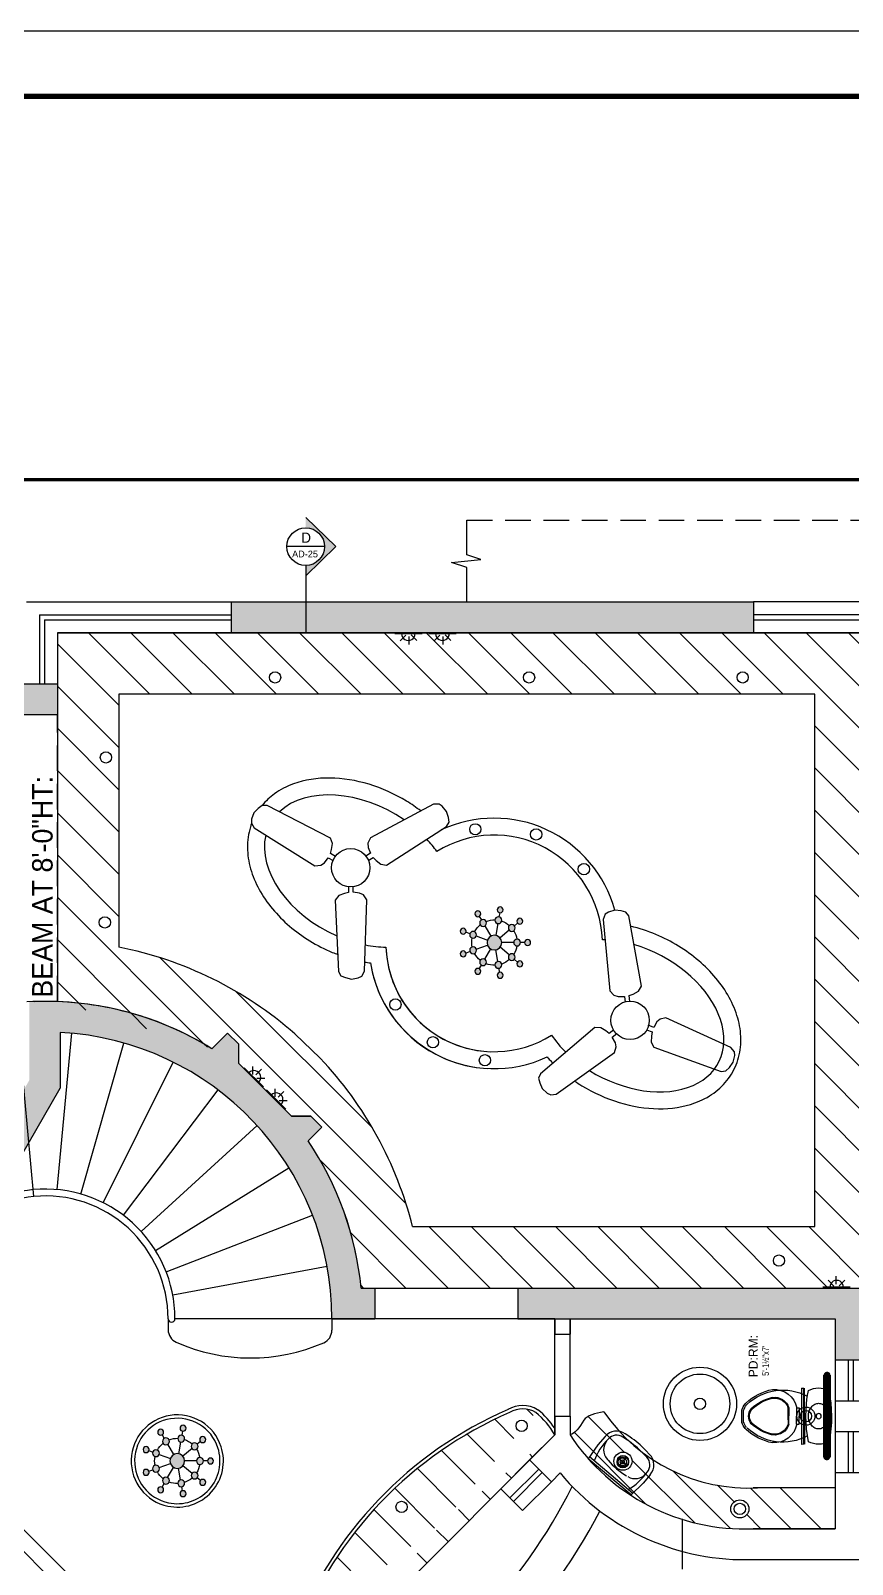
# Model space of a CAD drawing. Extents: x 10753 to 18704, y -5361 to 1140.
# Drawn here: x 13377.5 to 13618.3, y -234.4 to 214.9 of the extents above; entities that cross this region are included whole.
import ezdxf

# ---------------------------------------------------------------- set-up
doc = ezdxf.new("R2010")
doc.units = 0
doc.header["$LTSCALE"] = 30
doc.header["$MEASUREMENT"] = 0
doc.linetypes.add('HIDDEN', pattern=[0.375, 0.25, -0.125])
doc.layers.get('0').update_dxf_attribs({"linetype": 'CONTINUOUS'})
for name, color, linetype in [('ceiling layer', 200, 'CONTINUOUS'), ('CEILING SECTION', 33, 'CONTINUOUS'), ('CHANDLIER', 3, 'CONTINUOUS'), ('DIM', 6, 'CONTINUOUS'), ('DW', 60, 'CONTINUOUS'), ('FALSE CL', 43, 'CONTINUOUS'), ('FANS', 6, 'CONTINUOUS'), ('furniture', 9, 'CONTINUOUS'), ('PL', 7, 'CONTINUOUS'), ('SEAL', 1, 'CONTINUOUS'), ('stairs terrace', 1, 'CONTINUOUS'), ('SWITCHES', 3, 'CONTINUOUS'), ('TEXT', 13, 'CONTINUOUS'), ('WALL', 2, 'CONTINUOUS'), ('Walls Hatch', 51, 'CONTINUOUS'), ('WINDOW', 5, 'CONTINUOUS'), ('WL', 9, 'CONTINUOUS')]:
    doc.layers.add(name, color=color, linetype=linetype)
doc.styles.add('EE', font='eurr____.ttf')
doc.styles.get("Standard").update_dxf_attribs({"font": 'stylu.ttf', "height": 3})
pattern_1 = [(135.000000000001, (-10819.59733276806, 295.7569052799454), (-6.187184335382178, -6.187184335382402), [])]

# ---------------------------------------------------------------- blocks, each defined once
blk = doc.blocks.new('WINDOW')
for p, q in [((12, 0), (0, 0)), ((12, -3.75), (0, -3.75)), ((12, -5.25), (0, -5.25)), ((12, -9), (0, -9))]:
    blk.add_line(p, q)
blk = doc.blocks.new('11PFAN01')
at = {"color": 0, "linetype": 'ByBlock'}
for p, q in [((-4.481663494345867, 16.80307471279405), (-5.459432473202125, 16.36795613306128)), ((-3.50589118340838, 16.81525930567517), (-4.481663494345867, 16.80307471279405)), ((-2.74857700694406, 16.71123515997948), (-3.50589118340838, 16.81525930567517)), ((-5.906935188784871, 15.95989958143241), (-6.122329583642681, 15.11491561895968)), ((-6.122329583642681, 15.11491561895968), (-3.702023772477558, 4.205884119276674)), ((-5.459432473202125, 16.36795613306128), (-5.906935188784871, 15.95989958143241)), ((-2.217777502241119, 16.16244232173199), (-2.74857700694406, 16.71123515997948)), ((1.098067814975534, 5.493669008719336), (-2.217777502241119, 16.16244232173199)), ((0.7202113000347481, 4.681899017899751), (1.098067814975534, 5.493669008719336)), ((-3.702023772477558, 4.205884119276674), (-2.98605704039204, 3.610768940525246)), ((-2.98605704039204, 3.610768940525246), (-2.336207784610451, 3.477913899088662)), ((-2.336207784610451, 3.477913899088662), (-1.353377780378195, 3.607191316026785)), ((-1.353377780378195, 3.607191316026785), (-1.100561393495409, 2.734220903039613)), ((-0.623829549977927, 3.822117025196972), (-0.0532146863190519, 4.128802956438619)), ((-0.3841296766872801, 2.926427646308126), (-0.623829549977927, 3.822117025196972)), ((-0.0532146863190519, 4.128802956438619), (0.7202113000347481, 4.681899017899751)), ((4.180065681090923, 0.2842583404473089), (3.800608206178877, -0.6315361192884552)), ((4.620046149886658, 0.7806167838662077), (4.180065681090923, 0.2842583404473089)), ((5.493414378905869, 1.103104572741129), (4.620046149886658, 0.7806167838662077)), ((16.15106569389854, -2.255364859704286), (5.493414378905869, 1.103104572741129)), ((-5.306690829021989, -1.795879881512805), (-12.88819688670008, -10.00187281774839)), ((-4.414749137471971, -1.717228227027225), (-5.306690829021989, -1.795879881512805)), ((-3.549040904336606, -2.110486748426037), (-4.414749137471971, -1.717228227027225)), ((-2.998135665068616, -2.451310750510828), (-3.549040904336606, -2.110486748426037)), ((-2.342295845696298, -1.795879881512805), (-2.998135665068616, -2.451310750510828)), ((-2.447230425800681, -2.975655196738332), (-1.817624064843014, -2.320224576711224)), ((2.726425522383578, -1.130547764795379), (3.621965215046542, -1.37080627468617)), ((3.800608206178877, -0.6315361192884552), (2.918185458338371, -0.4139963263284018)), ((3.621965215046542, -1.37080627468617), (3.602255590655659, -2.018316208012604)), ((3.602255590655659, -2.018316208012604), (3.694537837437223, -2.96467079087256)), ((16.77514607376145, -2.864393858720291), (16.15106569389854, -2.255364859704286)), ((-1.843857896480528, -3.762172239535961), (-2.447230425800681, -2.975655196738332)), ((-1.633989109494675, -4.391385724391516), (-1.843857896480528, -3.762172239535961)), ((-1.791390606428365, -5.308988692017834), (-1.633989109494675, -4.391385724391516)), ((3.694537837437223, -2.96467079087256), (4.208623014046451, -3.697789127206589)), ((4.208623014046451, -3.697789127206589), (15.10597438894115, -6.160569503983594)), ((16.31538732164154, -5.371438825102075), (16.79272131014045, -4.520302919080222)), ((16.9047820558614, -3.455970854491851), (16.77514607376145, -2.864393858720291)), ((16.79272131014045, -4.520302919080222), (16.9047820558614, -3.455970854491851)), ((-10.02873611025592, -12.8595507592554), (-1.791390606428365, -5.308988692017834)), ((15.10597438894115, -6.160569503983594), (15.84664268062988, -5.975280067718415)), ((15.84664268062988, -5.975280067718415), (16.31538732164154, -5.371438825102075)), ((-12.88819688670008, -10.00187281774839), (-13.09806567368594, -10.73595509226108)), ((-13.09806567368594, -10.73595509226108), (-12.80949613823321, -11.44382048057313)), ((-12.80949613823321, -11.44382048057313), (-12.31105781579464, -12.28277179371387)), ((-12.31105781579464, -12.28277179371387), (-11.44534958265927, -12.91198527856942)), ((-11.44534958265927, -12.91198527856942), (-10.86821088497663, -13.09550572271214)), ((-10.86821088497663, -13.09550572271214), (-10.02873611025592, -12.8595507592554))]:
    blk.add_line(p, q, dxfattribs=at)
blk.add_circle((0, 0), 3, dxfattribs=at)
blk = doc.blocks.new('CHAND')
h = blk.add_hatch(color=256)
h.paths.add_polyline_path([(-0.5173308152807296, 5.792391897291495, 1), (0.5173308152807296, 5.792391897291495, 1)])
h.paths.add_polyline_path([(-0.5961620752623276, 3.955078124999984, 1), (0.5961620752623276, 3.955078124999984, 1)])
h.paths.add_polyline_path([(-1.286692663548819, -1.42e-14, 1), (1.286692663550637, -1.42e-14, 1)])
h = blk.add_hatch(color=256)
h.paths.add_polyline_path([(4.240608557305677, 4.437229625287257, 1), (3.205946926747857, 4.437229625287257, 1)])
h.paths.add_polyline_path([(5.187061633658232, 1.005838297297017, 1), (6.221723264216052, 1.005838297297017, 1)])
h.paths.add_polyline_path([(4.499027716450655, -2.896195948646449, 1), (5.533689347012113, -2.896195948646449, 1)])
h.paths.add_polyline_path([(2.498445522187465, -5.443067922586138, 1), (1.463783891629644, -5.443067922586138, 1)])
h.paths.add_polyline_path([(-3.205946926747857, 4.437229625287257, 1), (-4.240608557307496, 4.437229625287257, 1)])
h.paths.add_polyline_path([(-6.221723264216052, 1.005838297297017, 1), (-5.187061633658232, 1.005838297297017, 1)])
h.paths.add_polyline_path([(-5.533689347008476, -2.896195948644631, 1), (-4.499027716448836, -2.896195948644631, 1)])
h.paths.add_polyline_path([(-2.498445522192923, -5.443067922585684, 1), (-1.463783891633283, -5.443067922585684, 1)])
h = blk.add_hatch(color=256)
h.paths.add_polyline_path([(3.138437289355351, 3.029765619757184, 1), (1.946113138828876, 3.029765619757184, 1)])
h.paths.add_polyline_path([(4.491153676530301, 0.6867921089365013, 1), (3.298829526003828, 0.6867921089365013, 1)])
h.paths.add_polyline_path([(4.021360205464588, -1.977539062500014, 1), (2.829036054939932, -1.977539062500014, 1)])
h.paths.add_polyline_path([(1.948878462437278, -3.716557728694637, 1), (0.7565543119126233, -3.716557728694637, 1)])
h.paths.add_polyline_path([(-0.7565543119162613, -3.716557728694183, 1), (-1.948878462442735, -3.716557728694183, 1)])
h.paths.add_polyline_path([(-2.829036054938113, -1.977539062498195, 1), (-4.021360205462769, -1.977539062498195, 1)])
h.paths.add_polyline_path([(-3.298829526007466, 0.6867921089360465, 1), (-4.491153676532122, 0.6867921089360465, 1)])
h.paths.add_polyline_path([(-1.946113138828876, 3.029765619757641, 1), (-3.138437289353531, 3.029765619757641, 1)])
for p, q in [((-3.390743903856673, 4.040931228988924), (-2.925480809435612, 3.486452264711245)), ((0, 5.275061082013039), (0, 4.551240200262313)), ((0, 3.358916049737203), (0, 1.286692663548804)), ((3.390743903856673, 4.040931228988924), (2.925480809436522, 3.486452264711245)), ((-5.194921051179335, 0.91600474397363), (-4.482096635039851, 0.7903145669006193)), ((-3.307886567499734, 0.5832696509732928), (-1.267144910807472, 0.2234318362434209)), ((-2.159069618748616, 2.573078974804033), (-0.8270701016035673, 0.9856637649136104)), ((2.159069618748616, 2.573078974804033), (0.8270701016035673, 0.9856637649136104)), ((3.307886567499734, 0.5832696509732928), (1.267144910807472, 0.2234318362425114)), ((5.194921051179335, 0.9160047439727208), (4.482096635039851, 0.7903145668997098)), ((-4.568336903538693, -2.637530541006539), (-3.941489632152297, -2.275620100131176)), ((-2.908906628252224, -1.679458024868394), (-1.114308533497023, -0.6433463317744244)), ((-1.148816948751117, -3.156348625777368), (-0.4400748092039068, -1.209095601156164)), ((1.148816948749298, -3.156348625777823), (0.4400748092029973, -1.209095601156164)), ((2.908906628252224, -1.679458024868394), (1.114308533497932, -0.6433463317744244)), ((4.568336903538693, -2.637530541006539), (3.941489632153206, -2.275620100131176)), ((-1.80417714732266, -4.956935972962142), (-1.556615825604239, -4.276766831610998)), ((1.804177147321752, -4.956935972962142), (1.55661582560242, -4.276766831610998))]:
    blk.add_line(p, q)
for centre, radius in [((0, 5.792391897291948), 0.5173308152793599), ((-3.723277742027676, 4.437229625287712), 0.5173308152793599), ((-2.542275214091204, 3.029765619757641), 0.5961620752627184), ((0, 3.955078124999984), 0.5961620752627184), ((2.542275214092114, 3.029765619757184), 0.5961620752627184), ((3.723277742028585, 4.437229625287712), 0.5173308152793599), ((-5.704392448938051, 1.005838297297471), 0.5173308152793599), ((-3.894991601268884, 0.6867921089360465), 0.5961620752627184), ((0, -1.42e-14), 1.286692663548948), ((3.894991601268884, 0.6867921089369561), 0.5961620752627184), ((5.704392448938051, 1.005838297297471), 0.5173308152793599), ((-5.016358531729566, -2.896195948644631), 0.5173308152793599), ((-3.425198130200442, -1.977539062498195), 0.5961620752627184), ((3.425198130203169, -1.977539062500014), 0.5961620752627184), ((5.016358531730475, -2.896195948645996), 0.5173308152793599), ((-1.981114706912194, -5.443067922585229), 0.5173308152793599), ((-1.352716387178587, -3.716557728694183), 0.5961620752627184), ((1.352716387174949, -3.716557728694637), 0.5961620752627184), ((1.981114706909465, -5.443067922586138), 0.5173308152793599)]:
    blk.add_circle(centre, radius)
for start, end in [(98.64458027579464, 121.3554197242262), (58.64458027577378, 81.35541972420532), (178.6445802757696, 201.3554197242487), (138.6445802758025, 161.3554197242349), (18.6445802757651, 41.35541972419743), (338.6445802757514, 1.355419724230355), (218.6445802757082, 241.3554197241817), (298.6445802756996, 321.3554197242918), (258.6445802757597, 281.3554197242403)]:
    blk.add_arc((0, -1.42e-14), 3.955078125, start, end)
blk = doc.blocks.new('3P')
for p, q in [((-0.1333103671328146, -1.986743993371995), (-0.1333103671328146, 1.956917978458989)), ((0, -2), (0, 2)), ((0.1700527357435675, 0.3979438193239844), (1.016641225285724, 1.244532308866139)), ((0.4395183411566708, 0.0484672742336372), (1.611301713248909, 0.0484672742336372)), ((0.2167713315931223, -0.3872502655825869), (1.045347300081189, -1.215826234070659))]:
    blk.add_line(p, q)
blk.add_arc((0, 0), 1, 270, 90)
blk = doc.blocks.new('TL')
for p, q in [((-6, 0), (6, 0)), ((-6, 0), (6, 0)), ((-6, -0.2000000000000028), (6, -0.2000000000000028)), ((-6, -0.3999999999999986), (6, -0.3999999999999986)), ((-6, -0.6000000000000015), (6, -0.6000000000000015)), ((-6, -0.7999999999999972), (6, -0.7999999999999972)), ((-6, -1), (6, -1))]:
    blk.add_line(p, q)
at = {"const_width": 0.5}
for points in [[(-6.24941112041838, -0.4726594863297465, 1), (-5.74941112041838, -0.4726594863297465, 1)], [(5.723158116176237, -0.5078707539353787, 1), (6.223158116176237, -0.5078707539353787, 1)]]:
    blk.add_lwpolyline(points, format="xyb", close=True, dxfattribs=at)
blk = doc.blocks.new('W.C')
for p, q in [((-3.564859804877869, 25.29257667746902), (-3.81841157819872, 25.0587227233716)), ((-3.252034263814948, 24.90252516694932), (-3.454875682471538, 24.71544200367134)), ((1.864933801663028, 25.74492110564211), (-1.790523193634726, 25.75507080449324)), ((1.866322090424546, 26.24491917829255), (-1.789134904873208, 26.25506887714391)), ((3.888924004682394, 25.03732262614381), (3.636674763075461, 25.27258098138373)), ((-2.373447553878122, 10.25662959734632), (-2.375529987019945, 9.506632488370315)), ((-2.375529987019945, 9.506632488370315), (-0.0422056479624189, 9.500153807485047)), ((-2.373447553878122, 10.25662959734632), (-0.0401232148205963, 10.2501509164606)), ((-2.367200254452654, 12.5066209242741), (-0.0338759153955834, 12.50014224338861)), ((-2.36650611007235, 12.75661996059921), (-0.0331817710148243, 12.75014127971372)), ((2.359701825515912, 9.493484699475855), (0.0263774864583866, 9.499963380361349)), ((2.36178425865819, 10.24348180845163), (0.0284599196002091, 10.24996048933712)), ((2.368031558083202, 12.49347313537964), (0.034707219025222, 12.49995181626514)), ((0.0354013634059811, 12.74995085259024), (2.368725702463962, 12.74347217170475)), ((2.36178425865819, 10.24348180845163), (2.359701825515912, 9.493484699475855)), ((-8.227919451544947, 7.963856377995625), (8.272016945924861, 7.918042848876892)), ((-8.225548579404402, 8.817736012981866), (-8.227631012546224, 8.067738904005864)), ((-8.227225307164188, 8.213855414321188), (8.27271109030562, 8.168041885202229)), ((8.274099379066683, 8.668039957852898), (-8.225837018403126, 8.71385348697163)), ((8.272305384923582, 8.021925374887132), (8.274387818065406, 8.771922483863136))]:
    blk.add_line(p, q)
blk.add_circle((0.01041216570502, 3.749985544879336), 0.75)
for centre, radius, start, end in [((7.644638103071883, 14.23436124821114), 15.76604926226675, 136.6414704271274, 168.8921332500181), ((7.644638103071883, 14.23436124821114), 15.26604926226675, 136.6414704271274, 208.0247731162105), ((7.644638103071883, 14.23436124821114), 13.51604926226676, 136.6414704271274, 166.795449204104), ((7.644638103071883, 14.23436124821114), 13.26604926226675, 136.6414704271274, 166.795449204104), ((-0.0212490306248583, 20.87416911875357), 5.66387700028131, 108.1878535494446, 128.72999112106), ((-0.0212490306248583, 20.87416911875357), 5.163877000281309, 108.1878535494446, 128.72999112106), ((-0.0212490306248583, 20.87416911875357), 3.41387700028131, 89.64851403778398, 128.72999112106), ((-0.0212490306248583, 20.87416911875357), 3.16387700028131, 89.64851403778398, 128.72999112106), ((0.0685826192811874, 20.87391969325199), 3.41387700028131, 50.95183612308241, 90.03331320635941), ((0.0685826192811874, 20.87391969325199), 3.16387700028131, 50.95183612308241, 90.03331320635941), ((0.0685826192811874, 20.87391969325199), 5.163877000281309, 50.95183612308241, 71.4939736941559), ((0.0685826192811874, 20.87391969325199), 5.66387700028131, 50.95183612308241, 71.4939736941559), ((-7.634058056342383, 14.27678389606467), 13.26604926226675, 12.88637804003938, 43.04035681699576), ((-7.634058056342383, 14.27678389606467), 13.51604926226676, 12.88637804003938, 43.04035681699576), ((-7.634058056342383, 14.27678389606467), 15.26604926226675, 331.6989642776444, 43.04035681699576), ((-7.634058056342383, 14.27678389606467), 15.76604926226675, 10.78969399412277, 43.04035681699576), ((-1.188969011903736, 16.67003218925288), 6.586733278413027, 174.760036423054, 259.6386446814827), ((-1.188969011903736, 16.67003218925288), 4.336733278413028, 172.1106358948204, 253.2535750648406), ((-1.188969011903736, 16.67003218925288), 4.086733278413028, 171.634583006164, 253.2535750648406), ((1.212938461553221, 16.66336308124369), 6.586733278413027, 280.0431825626607, 4.921790821096099), ((1.212938461553221, 16.66336308124369), 4.086733278413028, 286.4282521792713, 8.04724423792994), ((1.212938461553221, 16.66336308124369), 4.336733278413028, 286.4282521792713, 7.571191349322452), ((-1.864580606735216, 3.755191627733893), 6.375, 151.7684266862159, 207.9134005579164), ((-0.0843385422454048, -30.37488291352384), 37.875, 78.41972734706383, 101.2620998970853), ((-1.320148856400919, 3.753679964947423), 2.419433848962649, 152.4672857507217, 179.8409136220942), ((-0.6792496853558987, 3.419583735600326), 3.14218694505415, 128.5007218761354, 152.4672857506398), ((-0.2636903072834684, 2.897167507302583), 3.809725941887025, 108.1746051192559, 128.500721876172), ((0.0057652739124023, 2.076387799755366), 4.673604196364463, 89.84091362208117, 108.1746051192271), ((0.0057652739105833, 2.076387799760141), 4.673604196359677, 71.50722212486812, 89.8409136220551), ((0.2797745998423124, 2.895658529043203), 3.809725941883159, 51.18110536798778, 71.50722212489696), ((0.6982286176307753, 3.415759045566574), 3.142186945051542, 27.21454149344662, 51.18110536798778), ((1.340973187812778, 3.746291124812614), 2.4194338489601, 359.8409136220681, 27.21454149345821), ((1.885404938144347, 3.744779462025235), 6.375, 331.768426686216, 27.9134005579165), ((0.1051628736549901, 37.87485400328296), 37.875, 258.4197273470638, 281.2620998970853), ((-1.320148856402738, 3.753679964945603), 2.419433848960557, 179.8409136220551, 207.214541493435), ((-0.6774042862207353, 4.084212044193918), 3.142186945052871, 207.2145414934582, 231.1811053679959), ((-0.2589502684304534, 4.604312560718199), 3.809725941886356, 231.1811053679593, 251.5072221248681), ((0.0150590574985472, 5.423583290002852), 4.673604196363557, 251.5072221249216, 269.8409136220551), ((0.0150590574976377, 5.423583290000352), 4.673604196361052, 269.8409136220551, 288.174605119256), ((0.2845146386953274, 4.60280358245518), 3.809725941884873, 288.174605119256, 308.5007218761639), ((0.7000740167654841, 4.0803873541563), 3.142186945052512, 308.5007218761639, 332.4672857506866), ((1.34097318781005, 3.746291124813296), 2.419433848963279, 332.4672857506866, 359.8409136220552)]:
    blk.add_arc(centre, radius, start, end)

msp = doc.modelspace()

# ---------------------------------------------------------------- hatches: boundary and pattern name
at = {"layer": 'ceiling layer'}
h = msp.add_hatch(dxfattribs=at)
h.set_pattern_fill('ANSI31', color=200, scale=70, angle=90.00000000000105)
h.set_pattern_definition(pattern_1)
h.paths.add_polyline_path([(13458.77600794587, -110.3420366771113), (13462.77688554961, -106.3411590733833)], flags=16)
h.paths.add_polyline_path([(13459.59490503425, -103.1591785580404), (13462.77688554959, -106.3411590733874)], flags=16)
h.paths.add_polyline_path([(13453.93805078476, -103.1591785580474), (13459.59490503426, -103.1591785580474)], flags=16)
h.paths.add_polyline_path([(13430.61814957809, -83.34556611233324), (13435.19972108332, -78.76399460711036)], flags=16)
h.paths.add_polyline_path([(13438.38170159866, -81.94597512245332), (13435.19972108332, -78.76399460711036)], flags=16)
h.paths.add_polyline_path([(13438.38170159866, -81.94597512245332), (13438.38170159866, -87.60282937194643)], flags=16)
edge = h.paths.add_edge_path(flags=16)
edge.add_line((13403.30219225609, 20.51836260572929), (13403.30219225609, -53.58219405381533))
edge.add_arc((13381.85418503592, -162.1936657233352), 110.7089372721781, 48.73356841369582, 78.82926428148579, ccw=False)
edge.add_line((13454.87352720215, -78.97921708881631), (13462.37018285977, -86.13546651038132))
edge.add_arc((13381.38983061887, -162.6174510055284), 111.3881115800791, 14.099998671833191, 43.36362516347208, ccw=False)
edge.add_line((13489.4220435048, -135.4816373942695), (13607.30219225609, -135.4816373942633))
edge.add_line((13607.30219225609, -135.4816373942674), (13607.30219225609, 20.51836260573293))
edge.add_line((13607.30219225609, 20.51836260573293), (13403.30219225609, 20.51836260572929))
edge = h.paths.add_edge_path()
edge.add_line((13625.30219225609, 38.51836260573293), (13385.30219225609, 38.51836260572929))
edge.add_line((13625.30219225609, -153.4816373942674), (13625.30219225609, 38.51836260573293))
edge.add_line((13474.33000650721, -153.4816373942683), (13625.30219225609, -153.4816373942674))
edge.add_arc((13381.38983061887, -162.6174510055284), 93.38811158007908, 5.614012969720846, 34.03956084925418)
edge.add_line((13438.38170159866, -87.60282937194643), (13453.93805078476, -103.1591785580474))
edge.add_arc((13381.85418503592, -162.1936657233352), 92.70893727217809, 58.26509330701619, 87.87015690274796)
edge.add_arc((13381.76651478395, -162.4816373942704), 93, 58.31247473265, 93.36261375934144)
edge.add_line((13385.30219225609, 38.51836260572929), (13385.30219225609, -69.48163739427036))
h = msp.add_hatch(dxfattribs=at)
h.set_pattern_fill('ANSI31', color=200, scale=70, angle=90.00000000000105)
h.set_pattern_definition(pattern_1)
edge = h.paths.add_edge_path(flags=17)
edge.add_arc((13521.37997092521, -193.8405206015254), 1.655934900452848, 0, 360)
edge = h.paths.add_edge_path(flags=16)
edge.add_arc((13486.17841003004, -217.6061109243406), 1.655934900452848, 0, 360)
edge = h.paths.add_edge_path(flags=16)
edge.add_arc((13460.07389041647, -255.4331628987222), 1.655934900452848, 0, 360)
edge = h.paths.add_edge_path()
edge.add_arc((13564.06256378452, -296.4952283717873), 116.1492352811097, 113.4397409817188, 159.0739613404081)
edge.add_line((13464.43823122542, -263.1176763635833), (13531.06369143276, -196.4922161562374))
edge.add_arc((13469.23487560638, -257.2350669857574), 13.84045816225468, 170.7531809811807, 228.1805048072619)
edge.add_arc((13521.67035033139, -196.2142402089323), 7.348426220452898, 58.32143997353055, 121.2314760655556)
h = msp.add_hatch(dxfattribs=at)
h.set_pattern_fill('ANSI31', color=200, scale=70, angle=90.00000000000105)
h.set_pattern_definition([(135.000000000001, (13453.30455626492, -11628.71101065532), (-6.187184335382178, -6.187184335382402), [])])
edge = h.paths.add_edge_path(flags=16)
edge.add_spline(control_points=[(13340.57096960083, -402.4649136642824), (13342.46560515954, -402.4649136642824), (13344.35932865859, -402.2343009716042), (13348.05477474574, -401.3392859946234), (13349.85583353582, -400.6762485332551), (13353.31539387705, -398.9775615951082), (13354.97457604041, -397.9427448639324), (13358.14075524031, -395.5560015161213), (13359.64845127712, -394.2040612503554), (13364.18934505614, -389.4830055667153), (13366.95698015138, -385.6007436988184), (13371.84938192796, -376.7806390462545), (13373.97263626042, -371.8386243505993), (13377.5385100622, -361.1437136449065), (13378.97950445149, -355.3908228683104), (13381.12858352504, -343.3816322039754), (13381.8359767518, -337.1261568938535), (13382.48701055649, -324.4601983044483), (13382.43048288407, -318.0506657842275), (13381.55580033215, -305.4374512288632), (13380.73787563433, -299.2347136360513), (13378.37435348359, -287.3795558855784), (13376.82955435363, -281.7279117253313), (13373.06361477196, -271.2762946909793), (13370.84425914945, -266.4760346510343), (13365.76072497802, -257.9728700401145), (13362.89736789459, -254.2646206321624), (13357.73147594883, -249.3804430707864), (13355.64243986466, -247.7810389489573), (13351.20455869954, -245.1917788708745), (13348.85261479568, -244.2038913496274), (13343.97616692438, -242.9782086009275), (13341.4540855325, -242.7456451486635), (13336.45511821837, -243.0887731323664), (13333.98476583826, -243.6624214276364), (13329.2734976812, -245.5087171429684), (13327.03154048819, -246.7766955862594), (13322.81746459331, -249.8715862784575), (13320.84248387858, -251.6982897520775), (13317.14539427632, -255.8251789389053), (13315.42241910393, -258.1263540225145), (13311.00951608826, -265.0402199509394), (13308.5686279341, -270.0901290226664), (13304.45457918228, -281.1838449113625), (13302.78400732334, -287.2282803097173), (13300.27676706106, -299.9452259049633), (13299.44121245601, -306.6166403363404), (13298.64564930733, -320.1625831527142), (13298.68591460848, -327.0357751957333), (13299.64053069214, -340.5415258581475), (13300.55454862121, -347.1727547565883), (13303.21341544073, -359.7727904461842), (13304.95704295562, -365.7405581824844), (13309.21175161718, -376.6510150281085), (13311.72011831391, -381.5947061318493), (13316.76470344259, -389.1026726194384), (13319.14103733101, -391.9559302891305), (13323.75201098933, -396.2285301171783), (13325.89826770274, -397.8266698829416), (13330.45897448029, -400.3799663316222), (13332.87673282833, -401.3325751262805), (13337.08375305117, -402.2697912937604), (13338.82705642567, -402.4649136642824), (13340.57096960083, -402.4649136642824)], knot_values=[0, 0, 0, 0, 0.1156332146983271, 0.1156332146983271, 0.2312664293966542, 0.2312664293966542, 0.3468996440949812, 0.3468996440949812, 0.4625328587933084, 0.4625328587933084, 0.7129061862202299, 0.7129061862202299, 0.9632795136471514, 0.9632795136471514, 1.213652841074073, 1.213652841074073, 1.464026168500994, 1.464026168500994, 1.714399495927916, 1.714399495927916, 1.964772823354837, 1.964772823354837, 2.215146150781759, 2.215146150781759, 2.465519478208681, 2.465519478208681, 2.715892805635602, 2.715892805635602, 2.868761543819854, 2.868761543819854, 3.021630282004107, 3.021630282004107, 3.174499020188358, 3.174499020188358, 3.327367758372609, 3.327367758372609, 3.480236496556862, 3.480236496556862, 3.633105234741113, 3.633105234741113, 3.785973972925364, 3.785973972925364, 4.054160258647629, 4.054160258647629, 4.322346544369895, 4.322346544369895, 4.59053283009216, 4.59053283009216, 4.858719115814426, 4.858719115814426, 5.126905401536691, 5.126905401536691, 5.395091687258958, 5.395091687258958, 5.663277972981223, 5.663277972981223, 5.865009701746988, 5.865009701746988, 6.02088033410272, 6.02088033410272, 6.176750966458452, 6.176750966458452, 6.283185307179585, 6.283185307179585, 6.283185307179585, 6.283185307179585], degree=3, periodic=0)
h.paths.add_polyline_path([(13271.30219225609, -222.4816373942654), (13271.3021922561, -414.4816373942724), (13415.3021922561, -414.4816373942704), (13415.3021922561, -270.4816373942704), (13367.30219225609, -222.4816373942704)])
at = {"layer": 'CEILING SECTION'}
h = msp.add_hatch(color=256, dxfattribs=at)
h.dxf.hatch_style = 1
h.paths.add_polyline_path([(13459.3927239352, 70.97929567288304), (13458.08012094354, 70.97929567288304), (13458.08002341292, 69.24202627943794, -1), (13458.08002341292, 58.20318006245861), (13458.08002341292, 55.20318006245861), (13466.93561696991, 63.72260317094822)])
h.paths.add_polyline_path([(13458.08019183346, 72.24202627470868), (13458.08012094354, 70.97929567288304), (13459.3927239352, 70.97929567288304)])
at = {"layer": 'Walls Hatch', "linetype": 'Continuous'}
h = msp.add_hatch(color=51, dxfattribs=at)
h.dxf.hatch_style = 1
h.paths.add_polyline_path([(13634.30219225609, -24.48163739426741), (13625.30219225609, -24.48163739426741), (13625.30219225609, -153.4816373942674), (13520.30219225609, -153.4816373942683), (13520.30219225609, -162.4816373942683), (13531.06369143276, -162.4816373942683), (13613.30219225609, -162.4816373942674), (13613.30219225609, -174.4816373942665), (13622.30219225609, -174.4816373942665), (13622.30219225609, -162.4816373942674), (13634.30219225609, -162.4816373942674)])
h.paths.add_polyline_path([(13589.30219225609, 47.51836260573293), (13458.08002341292, 47.51836260572964), (13458.08002341292, 38.5183626057302), (13589.30219225609, 38.51836260573236)])
h.paths.add_polyline_path([(13458.08002341292, 47.51836260572986), (13436.30219225609, 47.51836260572929), (13436.30219225609, 38.51836260572986), (13458.08002341292, 38.5183626057302)])
h = msp.add_hatch(color=51, dxfattribs=at)
h.dxf.hatch_style = 1
h.paths.add_polyline_path([(13385.30219225609, 23.51836260572929), (13317.80219225609, 23.51836260572725), (13317.80219225609, 14.51836260572793), (13376.30219225609, 14.51836260572929), (13385.30219225609, 14.51836260572929)])
h = msp.add_hatch(color=51, dxfattribs=at)
h.dxf.hatch_style = 1
h.paths.add_polyline_path([(13377.13251684129, -69.59716041847355), (13377.13251684129, -92.48858553720129), (13375.53681118273, -95.25242881176041), (13376.97407813742, -110.7630094221913), (13386.13251684129, -94.90012826908128), (13386.13251684129, -78.59517826030037, -0.3990639420172398), (13465.76651478395, -162.4816373942683), (13478.30219225609, -162.4816373942683), (13478.30219225609, -153.4816373942683), (13474.33000650719, -153.4816373942683, 0.1246697890333542), (13458.77600794587, -110.3420366771143), (13462.77688554961, -106.3411590733833), (13459.59490503425, -103.1591785580404), (13453.93805078476, -103.1591785580474), (13438.38170159866, -87.60282937194643), (13438.38170159864, -81.94597512244627), (13435.19972108332, -78.76399460711036), (13430.61814957815, -83.34556611236735, 0.1518769172556268)])
h.paths.add_polyline_path([(13375.53681118273, -95.25242881176041), (13366.89629612143, -110.2182399014944), (13370.32703300087, -122.2760293189012), (13376.97407813742, -110.7630094221913)])
h.paths.add_polyline_path([(13366.89629612143, -110.2182399014944), (13360.90751348259, -120.5911157074484), (13364.82845726444, -128.4654323227794, -0.0188100367511375), (13367.4330364093, -127.2885784524385), (13370.32703300087, -122.2760293189012)])
h.paths.add_polyline_path([(13360.90751348259, -120.5911157074484), (13357.92570534193, -125.7557589054895), (13365.71993397599, -130.2557589054895)])

# ---------------------------------------------------------------- linework, layer by layer
at = {"linetype": 'HIDDEN'}
msp.add_line((13505.30219225609, 71.518362605731), (13658.30219225609, 71.51836260573464), dxfattribs=at)
at = {"color": 251}
for p, q in [((13545.83681963855, -196.9461182790053), (13543.74798506619, -199.4180038074544)), ((13552.41841999291, -198.0432160477585), (13551.0779338368, -197.1255304791703)), ((13553.08860272152, -197.0642630825714), (13551.74811599108, -196.1465781935992)), ((13543.74798506619, -199.4180038074544), (13540.92094800662, -203.4705718751525)), ((13546.74298296212, -197.7118597571923), (13546.36011222303, -198.1649414189765)), ((13558.03833302136, -203.0073236735625), (13556.90990364815, -201.8386844675842)), ((13558.89178279221, -202.1832393319273), (13557.76335346077, -201.0146001224355)), ((13553.47638412212, -214.0803791365543), (13540.92094800662, -203.4705718751525)), ((13553.91990973846, -213.6445093747025), (13541.27673059858, -202.9605560168513)), ((13546.70612361452, -203.9249527811644), (13546.3935099143, -203.5641614976323)), ((13552.29067514397, -205.5827183611693), (13549.49736580491, -203.2222687968394)), ((13552.21284970319, -202.8417887498545), (13549.93446823291, -205.5379803292094)), ((13553.47638412212, -214.0803791365543), (13557.00062349205, -210.6169727727613)), ((13559.0906205608, -208.1437113852664), (13557.00062349205, -210.6169727727613))]:
    msp.add_line(p, q, dxfattribs=at)
for radius in [1.189303071621671, 0.5946515209811154]:
    msp.add_circle((13550.89400647422, -204.4024817482934), radius, dxfattribs=at)
for centre, radius, start, end in [((13549.23493210192, -199.8176488222025), 4.448915884047991, 55.60478844065258, 139.8009554400909), ((13549.23493210192, -199.8176488222025), 3.262538360446336, 55.6047844422724, 139.8009554400909), ((13535.99371714134, -222.0351909319675), 30.26189523461751, 43.99713644235676, 55.60478943554471), ((13558.63873758296, -209.8467807975903), 16.99309526486705, 134.4297794406791, 160.2842794406901), ((13549.53168385549, -200.8450365926183), 4.152321851646017, 139.8009554400909, 220.9078574356701), ((13535.99371714134, -222.0351909319675), 29.07551774067529, 43.99713644235676, 55.60478844065258), ((13563.85084669919, -189.0696146582852), 22.68529479018085, 220.9078524433735, 238.6940584365218), ((13555.69134541983, -205.2735565479713), 3.262539072272939, 319.8082354402, 43.99713644235676), ((13555.69134541983, -205.2735565479713), 4.4489167441718, 319.8241524364632, 43.99713543812749), ((13554.62885255052, -205.1523324074083), 4.152321851646017, 238.6940594382216, 319.8009554400908), ((13544.31874521327, -197.7673891499314), 16.87058931327793, 299.2218054415159, 325.2687684372668)]:
    msp.add_arc(centre, radius, start, end, dxfattribs=at)
at = {"layer": 'ceiling layer', "color": 161}
for p, q in [((13625.30219225609, 38.51836260573293), (13385.30219225609, 38.51836260572929)), ((13385.30219225609, 38.51836260572929), (13385.30219225609, -69.48163739427036)), ((13430.61814957815, -83.3455661123703), (13435.19972108332, -78.76399460711036)), ((13435.19972108332, -78.76399460711036), (13438.38170159864, -81.94597512244627)), ((13454.87352720215, -78.97921708881631), (13462.37018285977, -86.13546651038132)), ((13438.38170159864, -81.94597512244627), (13438.38170159866, -87.60282937194643)), ((13438.38170159866, -87.60282937194643), (13453.93805078476, -103.1591785580474)), ((13453.93805078476, -103.1591785580474), (13459.59490503425, -103.1591785580404)), ((13459.59490503425, -103.1591785580404), (13462.77688554961, -106.3411590733833)), ((13462.77688554961, -106.3411590733833), (13458.77600794587, -110.3420366771113)), ((13474.33000650721, -153.4816373942683), (13625.30219225609, -153.4816373942674)), ((13520.30219225609, -162.4816373942683), (13465.76651478395, -162.4816373942683)), ((13531.06369143276, -162.4816373942683), (13520.30219225609, -162.4816373942683)), ((13535.56369143276, -162.4816373942683), (13613.30219225609, -162.4816373942674))]:
    msp.add_line(p, q, dxfattribs=at)
at = {"layer": 'ceiling layer', "color": 200}
for p, q in [((13607.30219225609, 20.51836260573293), (13403.30219225609, 20.51836260572929)), ((13403.30219225609, 20.51836260572929), (13403.30219225609, -53.58219405381533)), ((13607.30219225609, -135.4816373942674), (13607.30219225609, 20.51836260573293)), ((13489.4220435048, -135.4816373942695), (13607.30219225609, -135.4816373942633)), ((13531.06369143276, -196.4922161562374), (13531.06369143276, -162.4816373942683)), ((13535.56369143276, -166.9816373942683), (13535.56369143276, -162.4816373942683)), ((13535.56369143276, -190.9816373942683), (13535.56369143276, -166.9816373942683)), ((13551.40725585617, -201.5549835334825), (13540.90377740531, -191.0515050826202)), ((13464.43823122542, -263.1176763635833), (13531.06369143276, -196.4922161562374)), ((13557.78148456083, -216.7680470029613), (13536.82109843949, -195.8076608816275)), ((13572.11836793123, -222.2660956085394), (13553.7085599741, -203.8562876514104)), ((13582.58244760976, -223.8913405222404), (13565.76194882194, -207.0708417344183)), ((13583.64109823237, -216.1111563800093), (13578.78971744848, -211.2597755961262)), ((13600.35041401146, -223.9816373942715), (13588.43331448199, -212.0645378647944)), ((13613.30219225609, -211.9816373942674), (13589.18640782546, -211.9816373942674)), ((13609.18924877629, -223.9816373942715), (13597.18924877629, -211.9816373942695)), ((13591.51157924663, -223.9816373942715), (13587.37936802801, -219.8494261756473)), ((13415.3021922561, -270.4816373942704), (13367.30219225609, -222.4816373942704)), ((13373.27096933584, -222.0864534433354), (13415.69737620703, -264.5128603145283)), ((13613.30219225609, -223.9816373942674), (13589.18640782546, -223.9816373942674))]:
    msp.add_line(p, q, dxfattribs=at)
for centre, radius in [((13573.64450683847, -187.3893439282763), 10.72886292793785), ((13573.64450683847, -187.3893439282763), 8.728862927937856), ((13521.37997092521, -193.8405206015254), 1.655934900452848), ((13486.17841003004, -217.6061109243406), 1.655934900452848)]:
    msp.add_circle(centre, radius, dxfattribs=at)
for centre, radius, start, end in [((13513.31880444379, -52.51136555327844), 36.69246581288195, 15.43050254969994, 114.9867414660104), ((13513.31880444379, -52.51136555327844), 31.72726321243305, 1.981388857812197, 121.9564697330263), ((13381.85418503592, -162.1936657233352), 110.7089372721781, 48.73356841369576, 78.82926428148578), ((13513.31880444379, -52.51136555327844), 31.72726321243305, 181.9813888578122, 301.9564697330263), ((13513.31880444379, -52.51136555327844), 36.69246581288195, 188.9505347110188, 294.9867414660104), ((13381.38983061887, -162.6174510055284), 111.3881115800791, 14.0999986718333, 43.36362516347208), ((13521.67035033139, -196.2142402089323), 8.348426220452897, 58.32143997353055, 121.2314760655556), ((13420.44787072326, -204.1287109169502), 13.5151833836651, 98.96924882646826, 258.0577098096028), ((13420.44787072326, -204.1287109169502), 12.51518338366663, 98.96924882646826, 258.0577098096028), ((13420.44787072326, -204.1287109169464), 13.51518338366444, 18.05770980956958, 98.96924882646826), ((13420.44787072326, -204.1287109169464), 12.51518338366444, 18.05770980956958, 98.96924882646826), ((13564.06256378452, -296.4952283717873), 117.1492352811097, 113.4397409817188, 159.0739613404081), ((13564.06256378452, -296.4952283717873), 116.1492352811097, 113.4397409817188, 159.0739613404081), ((13521.67035033139, -196.2142402089323), 7.348426220452898, 58.32143997353055, 121.2314760655556), ((13512.23468298726, -206.8359432275054), 21.48311543435585, 28.78221936299526, 51.76816542835558), ((13512.23468298726, -206.8359432275054), 22.48311543435586, 33.12574169977246, 51.76816542835558), ((13587.86608784776, -160.6789305248783), 51.38873794662125, 214.4008109768941, 272.985440286175), ((13420.44787072326, -204.1287109169502), 13.51518338366333, 258.0577098096028, 18.05770980956958), ((13420.44787072326, -204.1287109169464), 12.51518338366597, 258.0577098096028, 18.05770980956958)]:
    msp.add_arc(centre, radius, start, end, dxfattribs=at)
at = {"layer": 'ceiling layer', "color": 161}
for centre, radius, start, end in [((13513.31880444379, -52.51136555327844), 31.72726321243305, 181.9813888578122, 265.8291174271393), ((13513.31880444379, -52.51136555327844), 36.69246581288195, 188.9505347110188, 266.7703271522678), ((13381.85418503592, -162.1936657233352), 92.70893727217809, 58.26509330701619, 87.87015690274796), ((13381.38983061887, -162.6174510055284), 93.38811158007908, 5.614012969720846, 34.03956084925418)]:
    msp.add_arc(centre, radius, start, end, dxfattribs=at)
at = {"layer": 'ceiling layer', "color": 200}
for centre, start_param, end_param in [((13473.51771041915, -31.32105490221329), 4.548936079700026, 6.055923520251456), ((13473.51771041915, -31.32105490221329), 6.457335122045291, 7.96839896576204), ((13473.51771041915, -31.32105490221329), 4.068851590253958, 4.241486569223721), ((13473.51771041915, -31.32105490221329), 8.273759339683338, 8.497519024105213), ((13553.11989846844, -73.70167620434245), 1.470299005127467, 5.015232533382024), ((13553.11989846844, -73.70167620434245), 0.927258936664196, 1.165893182225778)]:
    msp.add_ellipse(centre, major_axis=(-25.91662382284214, 13.79814608846354), ratio=0.6756459533911113, start_param=start_param, end_param=end_param, dxfattribs=at)
at = {"layer": 'ceiling layer', "color": 161}
msp.add_ellipse((13553.11989846844, -73.70167620434245), major_axis=(-25.91662382284214, 13.79814608846354), ratio=0.6756459533911113, start_param=5.325399586086014, end_param=5.355926370515389, dxfattribs=at)
at = {"layer": 'ceiling layer', "color": 200}
for points, knots in [([(13491.81101020703, -13.69571002462339), (13490.48314004419, -12.67618931194943), (13489.0911255413, -11.72140317435935), (13484.20143017495, -8.73556372903738), (13480.46738823771, -7.05416657725641), (13472.84053922353, -4.739200198304388), (13468.94890309296, -4.104951061216411), (13461.42275865185, -4.023706796690249), (13457.78425166981, -4.576004534507433), (13452.49784614116, -6.50580750352151), (13450.63181896914, -7.472279850453447), (13447.59989565733, -9.657401515953325), (13446.36954309543, -10.79685237465742), (13445.31097390636, -12.07254859385341)], [4.470025700616496, 4.470025700616496, 4.470025700616496, 4.470025700616496, 4.625227803559636, 4.625227803559636, 4.996145279096756, 4.996145279096756, 5.367062754633876, 5.367062754633876, 5.737980230170995, 5.737980230170995, 5.962374089624045, 5.962374089624045, 6.144946069360343, 6.144946069360343, 6.144946069360343, 6.144946069360343]), ([(13442.23544986619, -17.36621921213737), (13442.10734184448, -17.70651624811944), (13441.98920492191, -18.05072673710333), (13441.27719184079, -20.34406977337835), (13440.99203785602, -22.39270221626111), (13441.02998502016, -26.52640694190336), (13441.35050223865, -28.6116082429694), (13442.51789724951, -32.71385898837252), (13443.3641880866, -34.73218875519137), (13446.59686243833, -40.62286291482133), (13449.67693906256, -44.28979113607238), (13457.05240765437, -50.5916178777793), (13461.34837655409, -53.22330131834542), (13466.41598710203, -55.34621186056233), (13466.94570013537, -55.55695360866025), (13467.47806263015, -55.75766768872745)], [6.371072595451367, 6.371072595451367, 6.371072595451367, 6.371072595451367, 6.411161808530145, 6.411161808530145, 6.635555667983196, 6.635555667983196, 6.859949527436246, 6.859949527436246, 7.084343386889295, 7.084343386889295, 7.53740469972343, 7.53740469972343, 7.990466012557565, 7.990466012557565, 8.042991166591905, 8.042991166591905, 8.042991166591905, 8.042991166591905]), ([(13536.89860833683, -92.82976678209343), (13537.58208939024, -93.29772166881025), (13538.27940255217, -93.7488770965524), (13542.43617871268, -96.28716737753939), (13546.17022064992, -97.96856452932639), (13553.79706966412, -100.2835309082625), (13557.68870579469, -100.9177800453513), (13565.21485023582, -100.9990243098584), (13568.85335721786, -100.4467265720234), (13574.13976274628, -98.51692360307834), (13576.00578991807, -97.55045125628726), (13579.34928909134, -95.14077537394837), (13580.82492892961, -93.69549723056548), (13583.22817066099, -90.40917605872528), (13584.15223867964, -88.57011714742157), (13585.36041704631, -84.67866133550046), (13585.64557103131, -82.63002889291238), (13585.60762386773, -78.49632416780537), (13585.28710664959, -76.41112286698626), (13584.11971163949, -72.30887212199741), (13583.27342080281, -70.29054235535341), (13580.04074645243, -64.39986819616729), (13576.96066982925, -60.73293997507449), (13569.58520123952, -54.43111323318635), (13565.28923234083, -51.79942979228531), (13558.32284561188, -48.8810887524744), (13555.82881631099, -48.07321167710325), (13553.32385349332, -47.4950579624674)], [1.407293408411089, 1.407293408411089, 1.407293408411089, 1.407293408411089, 1.483635149970914, 1.483635149970914, 1.854552625508726, 1.854552625508726, 2.225470101046538, 2.225470101046538, 2.59638757658435, 2.59638757658435, 2.820781436010516, 2.820781436010516, 3.045175295436681, 3.045175295436681, 3.269569154862848, 3.269569154862848, 3.493963014289014, 3.493963014289014, 3.71835687371518, 3.71835687371518, 3.942750733141346, 3.942750733141346, 4.395812045918195, 4.395812045918195, 4.848873358695045, 4.848873358695045, 5.090836026162647, 5.090836026162647, 5.090836026162647, 5.090836026162647]), ([(13528.81801485078, -85.76962053139346), (13529.10542259231, -86.0918269841884), (13529.39895792163, -86.41054452566641), (13529.97128668594, -87.01271947365831), (13530.24910157304, -87.29678771543945), (13530.53163388631, -87.57765964370833)], [1.071337273406463, 1.071337273406463, 1.071337273406463, 1.071337273406463, 1.112717674433102, 1.112717674433102, 1.150431983193444, 1.150431983193444, 1.150431983193444, 1.150431983193444])]:
    msp.add_open_spline(points, degree=3, knots=knots, dxfattribs=at)
at = {"layer": 'ceiling layer', "color": 161}
for points in [[(13497.81959403682, -19.25311057516433), (13497.81923946982, -19.25271307797334), (13497.81888489351, -19.25231558609653), (13497.81853030788, -19.25191809953139)], [(13475.39179557007, -57.95390669693938), (13475.95271341535, -58.05450211745642), (13476.5133782325, -58.14329461538227), (13477.07314178174, -58.22004189885638)]]:
    msp.add_open_spline(points, degree=3, dxfattribs=at)
at = {"layer": 'ceiling layer', "color": 200}
for points in [[(13539.61018112204, -192.2190984567815), (13538.28249735775, -194.2178497023294), (13536.95481359347, -196.2166009478842), (13535.56369143286, -196.4922161563902)], [(13545.46495745124, -189.7124719699664), (13542.9814393976, -190.2164945893044), (13540.49792134395, -190.7205172086415), (13539.61018112204, -192.2190984567815)]]:
    msp.add_open_spline(points, degree=3, dxfattribs=at)
at = {"layer": 'CEILING SECTION'}
for p, q in [((13458.08019183346, 72.24202627470868), (13466.93561696991, 63.72260317094822)), ((13463.59944652141, 63.72260317094879), (13452.56060030443, 63.72260317094879)), ((13458.08002341292, 55.20318006245861), (13466.93561696991, 63.72260317094822)), ((13458.08002341292, 58.20318006245861), (13458.08002341292, 56.20318006245861)), ((13458.08002341292, 58.20318006245861), (13458.08002341292, 55.20318006245861)), ((13458.08002341292, 58.2031800624585), (13458.08002341292, 38.518362605731)), ((13568.47889703547, -235.7789917118935), (13568.47889703547, -221.0301227662783))]:
    msp.add_line(p, q, dxfattribs=at)
msp.add_circle((13458.08002341292, 63.72260317094879), 5.519423108489717, dxfattribs=at)
at = {"layer": 'DIM', "linetype": 'HIDDEN'}
msp.add_line((13385.30219225609, -69.48163739427036), (13385.30219225609, 14.51836260572929), dxfattribs=at)
at = {"layer": 'DW', "color": 2}
for centre, radius in [((13449.11167152952, 25.42146594611904), 1.655934900452848), ((13523.56787724287, 25.42146594611904), 1.655934900452848), ((13586.15697816158, 25.42146594612086), 1.655934900452848), ((13399.52464113519, 1.994546689140748), 1.655934900452848), ((13507.80117692011, -19.08686397347833), 1.655934900452848), ((13525.62673996719, -20.56967751653633), 1.655934900452848), ((13539.61408548196, -30.75563607052936), 1.655934900452848), ((13399.21915700304, -46.34093175592329), 1.655934900452848), ((13484.38826724016, -70.40169173654635), 1.655934900452848), ((13495.37508824389, -81.46560229701049), 1.655934900452848), ((13510.61072991583, -86.74739767904452), 1.655934900452848), ((13596.80275349786, -145.4211333963542), 1.655934900452848), ((13573.64450683847, -187.3893439282763), 1.655934900452848), ((13604.68801928547, -191.0003792925404), 2.655934900452848), ((13604.68801928547, -191.0003792925404), 1.655934900452848), ((13551.07365896805, -204.1898845395324), 2.655934900452848), ((13551.03731505367, -204.5235827911454), 1.655934900452848), ((13551.07365896805, -204.1898845395324), 1.655934900452848), ((13585.32766853483, -218.1628558731813), 2.655934900452848), ((13585.32766853483, -218.1628558731813), 1.655934900452848)]:
    msp.add_circle(centre, radius, dxfattribs=at)
at = {"layer": 'PL'}
for p, q in [((13505.30219225609, 61.36936366039436), (13505.30219225609, 71.518362605731)), ((13500.86128215857, 59.06360242510095), (13509.38383673231, 59.9821014949315)), ((13505.30219225609, 57.62023853881465), (13500.86128215857, 59.06360242510095)), ((13509.38383673231, 59.9821014949315), (13505.30219225609, 61.36936366039436)), ((13505.30219225609, 47.518362605731), (13505.30219225609, 57.62023853881465))]:
    msp.add_line(p, q, dxfattribs=at)
for radius, start, end in [(161.2366215949752, 299.2215411951726, 333.3510451518694), (171.7366215949752, 297.2800389291803, 332.4217847643056)]:
    msp.add_arc((13392.08843864719, -139.2881656012144), radius, start, end, dxfattribs=at)
at = {"layer": 'SEAL', "color": 1}
msp.add_lwpolyline([(13963.95287271517, 214.8793529118877), (13963.95287271517, -631.7269359087977), (12702.95984902721, -631.7269359087977), (12702.95984902721, 214.8793529118877)], close=True, dxfattribs=at)
at = {"layer": 'stairs terrace'}
for p, q in [((13378.44485384327, -126.6352070476464), (13374.01597258903, -78.8399665854854)), ((13385.27271244356, -124.6437386950604), (13389.51705697886, -78.8399665854854)), ((13392.16570840669, -125.9322629537023), (13404.75420595, -81.68828336775232)), ((13398.70457230346, -128.4654323227774), (13419.20853666918, -87.28792092044432)), ((13404.66663096636, -132.1569827576204), (13432.38782423981, -95.44819030273038)), ((13409.84885363833, -136.8812029356993), (13443.84326383048, -105.8912033279594)), ((13414.07476594168, -142.4772152049304), (13453.18475418524, -118.2613357125686)), ((13417.20045950132, -148.7544540791573), (13460.09418205391, -132.1373374345444)), ((13419.11949257194, -155.4991557172364), (13464.3362551574, -147.0466778976754)), ((13417.76651478395, -162.4816373942704), (13417.76651478395, -165.6774197356683)), ((13465.76651478395, -162.4816373942683), (13419.76651478395, -162.4816373942704)), ((13465.76651478395, -162.4816373942683), (13465.76651478395, -165.8149553124113))]:
    msp.add_line(p, q, dxfattribs=at)
for centre, radius, start, end in [((13381.76651478395, -162.4816373942704), 38, 95.29411764707342, 116.4705882351749), ((13381.76651478395, -162.4816373942704), 38, 0, 95.29411764707342), ((13381.76651478395, -162.4816373942704), 36, 95.29411764707342, 116.4705882351749), ((13381.76651478395, -162.4816373942704), 36, 0, 95.29411764707342), ((13418.76651478395, -162.4668718978035), 1.000109004002244, 180.845939156454, 359.154060843546), ((13421.76651478395, -165.6774197356683), 4, 180, 246.0477020579421), ((13461.76651478395, -165.8149553124113), 4, 293.5582890907621, 0), ((13441.92276231072, -120.3041192314524), 53.64887423704971, 246.0477020579421, 293.5582890907621)]:
    msp.add_arc(centre, radius, start, end, dxfattribs=at)
at = {"layer": 'WALL'}
for p, q in [((13436.30219225609, 47.51836260572929), (13589.30219225609, 47.51836260573293)), ((13436.30219225609, 38.51836260572929), (13436.30219225609, 47.51836260572929)), ((13589.30219225609, 47.51836260573293), (13589.30219225609, 38.51836260573293)), ((13436.30219225609, 38.51836260572929), (13589.30219225609, 38.51836260573293)), ((13317.80219225609, 23.51836260572725), (13385.30219225609, 23.51836260572929)), ((13385.30219225609, 23.51836260572929), (13385.30219225609, 14.51836260572929)), ((13317.80219225609, 14.51836260572725), (13385.30219225609, 14.51836260572929)), ((13386.13251684129, -78.59517826029742), (13386.13251684129, -94.90012826908128)), ((13430.61814957809, -83.34556611233324), (13435.19972108332, -78.76399460711036)), ((13438.38170159866, -81.94597512245332), (13435.19972108332, -78.76399460711036)), ((13438.38170159866, -81.94597512245332), (13438.38170159866, -87.60282937194643)), ((13438.38170159866, -87.60282937194643), (13453.93805078476, -103.1591785580474)), ((13365.71993397599, -130.2557589054895), (13386.13251684129, -94.90012826908128)), ((13459.59490503426, -103.1591785580474), (13453.93805078476, -103.1591785580474)), ((13459.59490503425, -103.1591785580474), (13462.77688554959, -106.3411590733874)), ((13458.77600794587, -110.3420366771113), (13462.77688554959, -106.3411590733904)), ((13474.33000650721, -153.4816373942683), (13478.30219225609, -153.4816373942683)), ((13478.30219225609, -153.4816373942683), (13478.30219225609, -162.4816373942683)), ((13520.30219225609, -153.4816373942683), (13625.30219225609, -153.4816373942674)), ((13520.30219225609, -153.4816373942683), (13520.30219225609, -162.4816373942683)), ((13465.76651478395, -162.4816373942683), (13478.30219225609, -162.4816373942683)), ((13520.30219225609, -162.4816373942683), (13524.80219225609, -162.4816373942683)), ((13524.80219225609, -162.4816373942683), (13529.30219225609, -162.4816373942683)), ((13529.30219225609, -162.4816373942683), (13613.30219225609, -162.4816373942674)), ((13531.06369143276, -162.4816373942683), (13531.06369143276, -166.9816373942683)), ((13535.56369143276, -162.4816373942683), (13535.56369143276, -166.9816373942683)), ((13613.30219225609, -162.4816373942674), (13613.30219225609, -174.4816373942665)), ((13531.06369143276, -166.9816373942683), (13535.56369143276, -166.9816373942683)), ((13613.30219225609, -174.4816373942665), (13622.30219225609, -174.4816373942665)), ((13613.30219225609, -186.4816373942674), (13613.30219225609, -195.4816373942674)), ((13613.30219225609, -186.4816373942674), (13622.30219225609, -186.4816373942674)), ((13531.06369143276, -190.9816373942683), (13535.56369143276, -190.9816373942683)), ((13531.06369143276, -190.9816373942683), (13531.06369143276, -196.4922161562374)), ((13535.56369143276, -190.9816373942683), (13535.56369143276, -196.4922161562345)), ((13523.72499815406, -203.8309094349374), (13531.06369143276, -196.4922161562374)), ((13613.30219225609, -195.4816373942674), (13622.30219225609, -195.4816373942674)), ((13523.72499815406, -203.8309094349374), (13530.08895918475, -210.1948704656195)), ((13530.08895918475, -210.1948704656195), (13532.6428238804, -207.6410057699593)), ((13613.30219225609, -207.4816373942674), (13622.30219225609, -207.4816373942674)), ((13613.30219225609, -207.4816373942674), (13613.30219225609, -223.9816373942674)), ((13589.18640782546, -223.9816373942674), (13613.30219225609, -223.9816373942674)), ((13613.30219225609, -223.9816373942674), (13589.18640782544, -223.9816373942724)), ((13589.36129822978, -232.9816373942674), (13631.30219225609, -232.9816373942674))]:
    msp.add_line(p, q, dxfattribs=at)
at = {"layer": 'WALL', "const_width": 1}
msp.add_lwpolyline([(12751.2002891433, 83.36822038605294), (13669.2002891433, 83.36822038607124)], dxfattribs=at)
at = {"layer": 'WALL'}
for centre, radius, start, end in [((13381.76651478395, -162.4816373942704), 93, 58.31247473265, 93.36261375934144), ((13381.76651478395, -162.4816373942704), 84, 0, 87.02063974866681), ((13381.76651478395, -162.4816373942704), 93, 5.553444195496708, 34.1001296233393), ((13586.72109533332, -162.7458903952504), 61.28535286846278, 213.4111088708814, 272.3054468589266), ((13586.72109533332, -162.7458903952504), 70.28535286846278, 219.6990400036692, 272.1527683247414)]:
    msp.add_arc(centre, radius, start, end, dxfattribs=at)
at = {"layer": 'WINDOW'}
for p, q in [((13376.30219225609, 47.51836260572929), (13436.30219225609, 47.51836260572929)), ((13634.30219225609, 47.51836260573293), (13589.30219225609, 47.51836260573293)), ((13380.05219225609, 43.76836260572929), (13436.30219225609, 43.76836260572929)), ((13380.05219225609, 43.76836260572929), (13380.05219225609, 23.51836260572929)), ((13381.55219225609, 42.26836260572929), (13436.30219225609, 42.26836260572929)), ((13381.55219225609, 42.26836260572929), (13381.55219225609, 23.51836260572929)), ((13630.55219225609, 43.76836260573293), (13589.30219225609, 43.76836260573293)), ((13589.30219225609, 42.26836260573293), (13629.05219225609, 42.26836260573293)), ((13385.30219225609, 38.51836260572929), (13436.30219225609, 38.51836260572929)), ((13385.30219225609, 38.51836260572929), (13385.30219225609, 23.51836260572929)), ((13589.30219225609, 38.51836260573293), (13625.30219225609, 38.51836260573293)), ((13515.23971677983, -212.3161908091733), (13521.60367781051, -218.6801518398595))]:
    msp.add_line(p, q, dxfattribs=at)
at = {"layer": 'WL', "const_width": 1.603421001554327}
msp.add_lwpolyline([(13944.71182069652, 195.6383008932379), (13944.71182069652, -612.4858838901474), (12722.20090104586, -612.4858838901474), (12722.20090104586, 195.6383008932379)], close=True, dxfattribs=at)

# ---------------------------------------------------------------- block references
at = {"layer": 'CHANDLIER', "xscale": -1.679999999999999, "yscale": 1.679999999999999, "zscale": 1.679999999999999, "rotation": 270.000000000001}
for p in [(13513.3988088736, -52.25869087008527), (13420.44787072326, -204.1287109169464)]:
    msp.add_blockref('CHAND', p, dxfattribs=at)
at = {"layer": 'FALSE CL', "xscale": 2, "yscale": 2, "zscale": 2, "rotation": 270.000000000001}
msp.add_blockref('TL', (13611.83799326626, -190.9816373942674), dxfattribs=at)
at = {"layer": 'FANS', "color": 6, "xscale": 1.874999999999577, "yscale": 1.874999999999577, "zscale": 1.874999999999577}
for p, rotation in [((13471.28358936961, -30.3513174605414), 45.49205059978643), ((13553.16441415579, -75.04284506771046), 232.9095623137294)]:
    msp.add_blockref('11PFAN01', p, dxfattribs=dict(at, rotation=rotation))
at = {"layer": 'furniture', "xscale": -1, "rotation": 90}
msp.add_blockref('W.C', (13612.18799037524, -190.9795549611304), dxfattribs=at)
at = {"layer": 'SWITCHES'}
for p, xscale, yscale, zscale, rotation in [((13488.17662483137, 38.25174187146092), 2, 2, 2, 270.000000000001), ((13498.15698728866, 38.25174187146092), 2, 2, 2, 270.000000000001), ((13442.89750890414, -91.7423803593374), 1.999999999999999, 1.999999999999999, 1.999999999999999, 45.03232870401767), ((13449.42892289119, -98.27301586603244), 1.999999999999999, 1.999999999999999, 1.999999999999999, 45.03232870401767), ((13613.68839639552, -153.2150166600004), 2, 2, 2, 89.99999999991559)]:
    msp.add_blockref('3P', p, dxfattribs=dict(at, xscale=xscale, yscale=yscale, zscale=zscale, rotation=rotation))
at = {"layer": 'WINDOW'}
for p, rotation in [((13613.30219225609, -186.4816373942674), 90.00000000000105), ((13613.30219225609, -207.4816373942674), 90.00000000000105), ((13530.08895918474, -210.1948704656154), 225.0000000000011)]:
    msp.add_blockref('WINDOW', p, dxfattribs=dict(at, rotation=rotation))

# ---------------------------------------------------------------- texts
at = {"layer": 'CEILING SECTION', "attachment_point": 1, "style": 'EE'}
for s, width, insert, char_height in [('D', 2.297390504943905, (13456.74616830798, 67.85336021437615), 3), ('AD-25', 6.252914120719651, (13454.09822894535, 62.56938894335508), 2)]:
    msp.add_mtext_dynamic_manual_height_columns(s, width=width, gutter_width=45, heights=[0], dxfattribs=dict(at, insert=insert, char_height=char_height))
at = {"layer": 'TEXT'}
msp.add_text('PD:RM:', height=2.644172299388086, rotation=90, dxfattribs=at).set_placement((13590.56217479962, -179.6072346612273))
at = {"layer": 'TEXT', "width": 0.7914016776457029}
msp.add_text('5\'-1½"x7\'', height=1.983129224541065, rotation=90, dxfattribs=at).set_placement((13593.86103584809, -179.1870619230904))
at = {"layer": 'WINDOW', "width": 0.9786728643679204}
msp.add_text('BEAM AT 8\'-0"HT:', height=6, rotation=90, dxfattribs=at).set_placement((13383.90258278722, -68.39306905096646))

doc.saveas('drawing.dxf')
